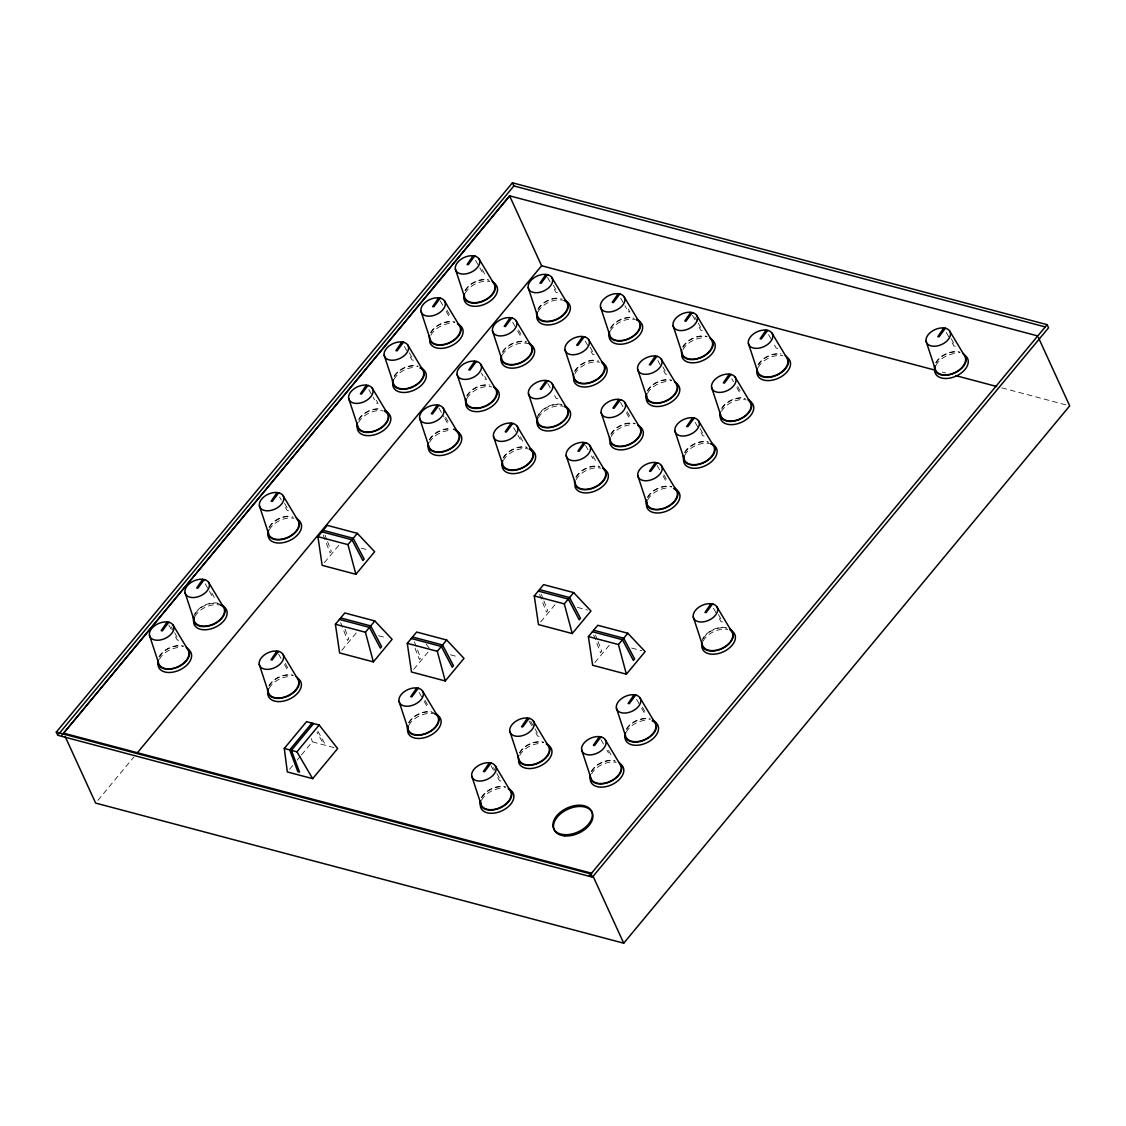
<?xml version="1.0" encoding="UTF-8"?>
<svg xmlns="http://www.w3.org/2000/svg" width="1126" height="1126" viewBox="0 0 1126 1126"><rect width="100%" height="100%" fill="white"/><g stroke="black" fill="none" stroke-linecap="round" stroke-linejoin="round"><path stroke-width="0.75" stroke-dasharray="5 3.75" d="M97.878 800.375L133.825 757.066M324.358 562.676L339.799 544.083M341.84 650.279L357.266 631.686M289.523 769.325L292.774 765.398M297.123 760.163L300.389 756.25M301.472 754.941L312.338 741.851L311.367 738.487M413.706 669.351L428.049 652.095M540.691 621.932L556.131 603.339M594.838 662.595L610.278 644.002M777.77 348.342L776.18 348.089L772.802 342.107M557.849 398.731L556.258 398.477L552.88 392.495M942.349 372.073L945.741 372.973M1001.774 387.851L1066.308 404.966M361.15 548.123L369.581 550.361M577.469 607.393L587.603 610.081M631.63 648.041L641.75 650.729M378.618 635.74L387.062 637.978M450.499 654.811L458.929 657.049M312.338 741.851L337.645 748.565M426.064 644.086L429.203 648.097M951.259 338.757L955.481 346.231L953.891 345.978L950.513 339.996M946.29 332.508L949.668 338.504M768.579 334.633L771.957 340.615M737.614 386.415L740.992 392.397L739.402 392.144L736.868 387.654M731.801 378.688L733.49 381.672M694.855 317.11L697.388 321.6M698.233 323.092L702.455 330.565L700.865 330.312L698.331 325.836M692.42 315.35L694.953 319.84M700.105 428.556L704.327 436.029L702.737 435.776L699.359 429.794M695.136 422.32L698.514 428.302M662.806 366.809L667.028 374.282L665.438 374.029L662.06 368.047M657.837 360.559L661.215 366.555M628.195 308.988L629.884 311.986L628.294 311.733L624.916 305.737M620.693 298.263L624.071 304.245M663.833 474.764L667.211 480.746L665.621 480.492L663.087 476.002M627.196 411.637L630.574 417.619L628.984 417.366L625.606 411.384M657.176 465.531L659.709 470.021M590.151 347.272L594.373 354.76L592.769 354.507L589.391 348.511M620.539 402.404L624.761 409.892M585.168 341.037L588.546 347.019M553.387 285.202L557.609 292.69L556.019 292.436L553.485 287.946M547.574 277.475L550.107 281.964M718.416 614.5L722.639 621.974L721.048 621.721L717.67 615.739M713.448 608.265L716.826 614.247M593.05 456.185L595.584 460.675L593.993 460.421L591.46 455.931M585.548 445.46L588.082 449.95M518.495 329.932L521.873 335.914L520.282 335.661L516.904 329.679M547.813 383.516L552.036 391.004M512.682 322.191L516.06 328.187M482.238 269.578L484.771 274.068L483.181 273.801L479.803 267.819M475.58 260.345L478.958 266.327M520.339 436.902L522.872 441.392L521.282 441.139L517.904 435.143M484.799 376.422L486.488 379.42L484.898 379.166L481.52 373.17M513.681 427.669L517.059 433.651M446.966 310.157L450.344 316.153L448.753 315.899L445.375 309.903M440.308 300.938L444.531 308.411M642.411 707.058L645.789 713.039L644.199 712.786L640.821 706.804M636.598 699.33L639.976 705.312M409.343 352.748L413.566 360.221L411.975 359.968L408.597 353.986M445.629 417.31L449.007 423.306L447.416 423.052L444.883 418.562M404.375 346.512L407.753 352.494M438.971 408.091L444.038 417.056M608.504 750.395L611.038 754.884L609.447 754.631L606.914 750.141M601.002 739.669L603.536 744.159M376.38 400.42L378.069 403.418L376.464 403.164L373.086 397.168M368.864 389.695L372.242 395.676M530.754 721.358L534.132 727.34M534.977 728.832L539.199 736.32L537.609 736.066L535.075 731.576M529.164 721.104L531.697 725.594M493.512 767.594L496.045 772.084M496.89 773.576L501.112 781.05L499.522 780.797L496.988 776.321M491.077 765.835L493.61 770.325M424.995 700.245L428.373 706.227L426.782 705.974L423.404 699.992M419.182 692.504L422.56 698.5M284.582 503.308L288.805 510.782L287.214 510.528L284.681 506.038M279.614 497.073L281.303 500.057M285.244 663.369L288.622 669.365L287.031 669.111L284.498 664.621M278.586 654.136L281.12 658.626M211.857 593.05L214.39 597.54L212.8 597.287L209.422 591.305M205.199 583.817L208.577 589.813M171.236 626.774L173.77 631.25M174.614 632.756L178.837 640.23L177.246 639.976L174.713 635.486M168.801 625.014L171.335 629.504M317.87 731.21L324.682 743.456L322.993 743.019L317.039 732.294M595.527 635.078L597.413 639.92M598.033 641.538L601.777 651.222L600.524 652.728L596.161 641.426M593.669 634.965L595.541 639.807M541.381 594.429L543.267 599.271M543.886 600.89L547.63 610.573L546.377 612.08L539.523 594.317M414.41 641.848L420.645 657.978L419.407 659.484L415.03 648.182M325.048 535.174L326.934 540.016M327.553 541.62L331.297 551.304L330.045 552.81L325.681 541.507M323.19 535.061L325.062 539.903M345.035 629.237L348.779 638.921L347.526 640.427L343.163 629.124M340.671 622.664L342.543 627.506M701.765 641.623A16.777 10.556 -24.6 0 1 726.143 627.604M703.173 641.004A17.749 11.176 -24.6 0 1 727.79 629.434M703.37 638.555A16.214 10.204 -24.6 0 1 726.932 628.266M626.619 728.564A16.777 10.556 -24.6 0 1 650.42 718.937M626.323 732.069A17.749 11.176 -24.6 0 1 648.351 720.19M626.52 729.62A16.214 10.204 -24.6 0 1 650.082 719.331M591.277 771.437A16.777 10.556 -24.6 0 1 614.543 760.514M591.572 773.914A17.749 11.176 -24.6 0 1 616.189 762.344M591.769 771.465A16.214 10.204 -24.6 0 1 615.331 761.176M481.351 797.602A16.777 10.556 -24.6 0 1 505.743 786.947M481.647 800.079A17.749 11.176 -24.6 0 1 503.674 788.214M481.844 797.63A16.214 10.204 -24.6 0 1 505.405 787.341M519.438 752.858A16.777 10.556 -24.6 0 1 543.83 742.217M519.733 755.335A17.749 11.176 -24.6 0 1 541.775 743.47M519.93 752.886A16.214 10.204 -24.6 0 1 543.492 742.597M408.597 722.779A16.777 10.556 -24.6 0 1 431.877 711.843M408.907 725.243A17.749 11.176 -24.6 0 1 433.524 713.687M409.104 722.793A16.214 10.204 -24.6 0 1 435.466 713.8M268.847 685.903A16.777 10.556 -24.6 0 1 293.253 675.248M269.156 688.38A17.749 11.176 -24.6 0 1 291.184 676.515M269.353 685.931A16.214 10.204 -24.6 0 1 292.915 675.642M159.076 656.782A16.777 10.556 -24.6 0 1 183.468 646.127M159.371 659.259A17.749 11.176 -24.6 0 1 181.413 647.38M159.568 656.81A16.214 10.204 -24.6 0 1 183.13 646.521M193.503 617.175A16.777 10.556 -24.6 0 1 217.881 603.156M194.911 616.555A17.749 11.176 -24.6 0 1 219.542 605M195.108 614.106A16.214 10.204 -24.6 0 1 221.484 605.112M269.03 527.334A16.777 10.556 -24.6 0 1 289.861 516.116M269.339 529.811A17.749 11.176 -24.6 0 1 293.956 518.241M269.536 527.362A16.214 10.204 -24.6 0 1 293.098 517.073M358.884 418.928A16.777 10.556 -24.6 0 1 381.559 409.034M358.589 422.433A17.749 11.176 -24.6 0 1 383.206 410.877M358.786 419.984A16.214 10.204 -24.6 0 1 378.899 409.146M394.396 375.746A16.777 10.556 -24.6 0 1 418.196 366.119M394.1 379.251A17.749 11.176 -24.6 0 1 416.127 367.372M394.297 376.802A16.214 10.204 -24.6 0 1 417.859 366.513M430.568 332.691A16.777 10.556 -24.6 0 1 454.96 322.05M430.878 335.168A17.749 11.176 -24.6 0 1 452.905 323.303M431.061 332.719A16.214 10.204 -24.6 0 1 454.637 322.43M464.996 290.607A16.777 10.556 -24.6 0 1 488.262 279.684M465.305 293.084A17.749 11.176 -24.6 0 1 489.923 281.514M465.488 290.635A16.214 10.204 -24.6 0 1 489.064 280.346M935.706 362.783A16.777 10.556 -24.6 0 1 960.112 352.128M936.016 365.26A17.749 11.176 -24.6 0 1 958.043 353.381M936.213 362.797A16.214 10.204 -24.6 0 1 959.774 352.508M647.436 497.298A16.777 10.556 -24.6 0 1 671.828 486.643M647.731 499.761A17.749 11.176 -24.6 0 1 669.773 487.896M647.929 497.312A16.214 10.204 -24.6 0 1 671.504 487.023M684.566 452.582A16.777 10.556 -24.6 0 1 707.832 441.659M684.861 455.059A17.749 11.176 -24.6 0 1 709.479 443.489M685.058 452.61A16.214 10.204 -24.6 0 1 708.62 442.321M721.822 407.922A16.777 10.556 -24.6 0 1 744.497 398.027M721.527 411.426A17.749 11.176 -24.6 0 1 746.144 399.857M721.724 408.977A16.214 10.204 -24.6 0 1 745.285 398.688M757.995 364.894A16.777 10.556 -24.6 0 1 781.261 353.972M758.291 367.372A17.749 11.176 -24.6 0 1 782.922 355.802M758.488 364.923A16.214 10.204 -24.6 0 1 778.615 354.085M682.68 347.118A16.777 10.556 -24.6 0 1 707.072 336.463M682.989 349.595A17.749 11.176 -24.6 0 1 705.017 337.73M683.172 347.146A16.214 10.204 -24.6 0 1 706.748 336.857M647.253 390.835A16.777 10.556 -24.6 0 1 671.659 380.18M647.563 393.298A17.749 11.176 -24.6 0 1 669.59 381.433M647.76 390.849A16.214 10.204 -24.6 0 1 671.321 380.56M610.799 434.172A16.777 10.556 -24.6 0 1 635.205 423.517M611.108 436.649A17.749 11.176 -24.6 0 1 633.136 424.769M611.305 434.186A16.214 10.204 -24.6 0 1 634.867 423.897M575.808 477.227A16.777 10.556 -24.6 0 1 599.088 466.291M576.118 479.69A17.749 11.176 -24.6 0 1 600.735 468.135M576.315 477.241A16.214 10.204 -24.6 0 1 599.876 466.952M610.714 327.497A16.777 10.556 -24.6 0 1 633.389 317.602M610.419 331.002A17.749 11.176 -24.6 0 1 635.036 319.432M610.616 328.553A16.214 10.204 -24.6 0 1 634.177 318.264M574.598 371.298A16.777 10.556 -24.6 0 1 595.415 360.081M574.893 373.776A17.749 11.176 -24.6 0 1 599.511 362.22M575.09 371.327A16.214 10.204 -24.6 0 1 598.652 361.038M536.961 418.365A16.777 10.556 -24.6 0 1 561.353 404.347M538.383 417.746A17.749 11.176 -24.6 0 1 563 406.19M538.58 415.297A16.214 10.204 -24.6 0 1 562.141 405.008M503.097 457.93A16.777 10.556 -24.6 0 1 526.377 447.008M503.406 460.407A17.749 11.176 -24.6 0 1 528.024 448.852M503.603 457.958A16.214 10.204 -24.6 0 1 527.165 447.669M537.834 309.242A16.777 10.556 -24.6 0 1 558.665 298.01M538.129 311.705A17.749 11.176 -24.6 0 1 562.761 300.149M538.327 309.256A16.214 10.204 -24.6 0 1 561.902 298.967M502.703 351.439A16.777 10.556 -24.6 0 1 526.504 341.811M502.407 354.943A17.749 11.176 -24.6 0 1 528.221 343.669M502.604 352.48A16.214 10.204 -24.6 0 1 526.166 342.191M466.713 395.958A16.777 10.556 -24.6 0 1 489.979 385.036M467.009 398.435A17.749 11.176 -24.6 0 1 491.64 386.88M467.206 395.986A16.214 10.204 -24.6 0 1 487.333 385.148M429.245 439.844A16.777 10.556 -24.6 0 1 450.062 428.626M429.541 442.321A17.749 11.176 -24.6 0 1 451.568 430.456M429.738 439.872A16.214 10.204 -24.6 0 1 449.851 429.034"/><path stroke-width="1.5" d="M167.112 622.031L161.173 630.673L162.341 630.856L168.703 622.284M202.666 579.327L196.712 587.983L197.88 588.166L204.256 579.58M277.08 492.583L271.141 501.225L272.295 501.408L278.671 492.836M366.33 385.205L360.39 393.847L361.559 394.03L367.935 385.458M401.841 342.022L395.902 350.665L397.056 350.848L403.432 342.276M438.619 297.94L432.665 306.582L433.834 306.765L440.21 298.193M473.047 255.855L467.093 264.497L468.261 264.68L474.637 256.109M437.282 405.093L431.342 413.735L432.511 413.918L438.873 405.346M474.764 361.207L468.81 369.849L469.978 370.032L476.354 361.46M276.897 651.152L270.958 659.794L272.112 659.977L278.488 651.405M510.148 317.701L504.209 326.357L505.363 326.54L511.739 317.968M545.885 274.477L539.931 283.133L541.099 283.302L547.475 274.73M511.148 423.179L505.208 431.821L506.362 432.004L512.738 423.432M546.124 380.518L540.184 389.174L541.339 389.357L547.715 380.771M582.635 336.547L576.695 345.189L577.863 345.372L584.239 336.801M618.16 293.773L612.22 302.415L613.374 302.598L619.75 294.027M583.859 442.462L577.919 451.118L579.074 451.301L585.45 442.715M416.648 688.014L410.709 696.67L411.863 696.853L418.239 688.268M618.85 399.42L612.91 408.062L614.064 408.245L620.44 399.674M655.304 356.069L649.364 364.725L650.518 364.908L656.894 356.323M690.731 312.366L684.791 321.009L685.945 321.191L692.321 312.62M655.487 462.533L649.533 471.189L650.701 471.372L657.077 462.786M692.603 417.83L686.663 426.472L687.831 426.655L694.193 418.084M729.268 374.198L723.328 382.84L724.482 383.023L730.858 374.451M766.046 330.143L760.092 338.785L761.26 338.968L767.636 330.397M489.388 762.851L483.448 771.493L484.602 771.676L490.978 763.104M527.475 718.106L521.535 726.763L522.703 726.932L529.065 718.36M599.313 736.685L593.374 745.328L594.528 745.511L600.904 736.939M634.065 694.841L628.125 703.483L629.279 703.666L635.655 695.094M710.914 603.775L704.975 612.417L706.129 612.6L712.505 604.029M943.757 328.032L937.817 336.674L938.971 336.857L945.347 328.285M56.3 732.125L512.443 182.806L1047.124 324.668L1048.559 327.807L592.417 877.126L57.736 735.264L56.3 732.125L590.981 873.987L592.417 877.126M58.862 733.913L513.878 185.945L512.443 182.806M1037.693 335.928L509.585 195.825L63.605 733.153L591.713 873.255M61.944 735.165L509.754 195.868M137.189 752.998L541.606 265.764L509.585 195.825M317.926 536.666L327.3 525.378L357.336 533.344L374.648 551.712L355.9 574.288L322.149 565.336L317.926 536.666L347.962 544.632L355.9 574.288M347.962 544.632L357.336 533.344M335.407 624.268L344.781 612.98L374.803 620.947L392.115 639.315L373.368 661.891L339.63 652.939L335.407 624.268L365.429 632.235L373.368 661.891M365.429 632.235L374.803 620.947M284.287 748.452L306.525 721.667L319.179 725.017L337.645 748.565L312.662 778.657L287.341 771.943L284.287 748.452L296.94 751.802L312.662 778.657M311.944 723.103L289.706 749.888L297.827 771.648L299.516 772.098L291.381 750.338L313.619 723.539M296.94 751.802L319.179 725.017M407.274 643.34L416.648 632.052L446.684 640.018L463.996 658.386L445.249 680.963L411.497 672.011L407.274 643.34L437.31 651.307L445.249 680.963M437.31 651.307L446.684 640.018M534.259 595.921L543.633 584.633L573.669 592.6L590.967 610.968L572.233 633.544L538.481 624.592L534.259 595.921L564.295 603.888L572.233 633.544M564.295 603.888L573.669 592.6M588.405 636.57L597.779 625.282L627.815 633.248L645.128 651.616L626.38 674.192L592.628 665.241L588.405 636.57L618.441 644.536L626.38 674.192M618.441 644.536L627.815 633.248M589.039 876.225L1047.124 324.668M65.069 736.334L95.626 803.077L623.72 943.194L1069.7 405.867L1038.411 337.519M513.878 185.945L1045.167 326.906M541.606 265.764L935.551 370.271M955.932 375.676L996.679 386.485M323.176 530.332L353.212 538.298L364.134 559.045L362.882 560.551L351.974 539.79L321.937 531.824M539.509 589.588L569.545 597.554L580.467 618.301L579.214 619.807L568.306 599.06L538.27 591.08M593.655 630.25L623.691 638.217L634.614 658.949L633.361 660.455L622.453 639.709L592.417 631.742M340.657 617.935L370.693 625.901L381.615 646.648L380.363 648.154L369.455 627.407L339.419 619.427M412.538 637.006L442.56 644.973L453.482 665.719L452.244 667.225L441.322 646.465L411.3 638.498M949.64 330.945L964.546 355.76A16.214 10.204 -24.6 0 1 952.174 373.649A16.214 10.204 -24.6 0 1 935.129 365.795M771.929 333.057L786.835 357.871A16.214 10.204 -24.6 0 1 776.433 374.986A16.214 10.204 -24.6 0 1 757.376 370.721L748.368 343.346M735.151 377.111L750.057 401.926M696.614 315.28L711.519 340.094A16.214 10.204 -24.6 0 1 701.118 357.224A16.214 10.204 -24.6 0 1 682.06 352.945L673.052 325.569M624.043 296.687L638.949 321.501M661.187 358.997L676.093 383.811A16.214 10.204 -24.6 0 1 663.721 401.7A16.214 10.204 -24.6 0 1 646.676 393.833M698.5 420.744L713.405 445.558M551.768 277.404L566.674 302.204M588.532 339.475L603.437 364.275M624.733 402.334L639.638 427.148M661.37 465.46L676.276 490.26M716.798 606.689L731.703 631.503M478.93 258.769L493.835 283.583A16.214 10.204 -24.6 0 1 481.464 301.472A16.214 10.204 -24.6 0 1 464.419 293.619M516.032 320.629L530.937 345.443M589.742 445.389L604.648 470.204M552.007 383.445L566.913 408.259M444.503 300.867L459.408 325.667M480.647 364.134L495.553 388.934M517.031 426.092L531.936 450.907M639.948 697.754L654.853 722.568M407.725 344.936L422.63 369.75M443.165 408.02L458.071 432.82M605.197 739.599L620.102 764.413A16.214 10.204 -24.6 0 1 609.715 781.543A16.214 10.204 -24.6 0 1 590.657 777.264L581.649 749.888M372.227 388.132L387.133 412.932M533.372 721.034L548.278 745.834M495.271 765.764L510.177 790.579M422.531 690.942L437.437 715.756M282.964 495.496L297.869 520.311A16.214 10.204 -24.6 0 1 285.511 538.2A16.214 10.204 -24.6 0 1 268.467 530.346M282.781 654.065L297.686 678.879A16.214 10.204 -24.6 0 1 285.328 696.769A16.214 10.204 -24.6 0 1 268.269 688.915M208.549 582.255L223.455 607.069M173.01 624.944L187.915 649.758A16.214 10.204 -24.6 0 1 177.514 666.888A16.214 10.204 -24.6 0 1 158.456 662.609L149.448 635.233M593.163 876.436L623.72 943.194M926.079 341.234L935.101 368.61M711.59 387.4L720.612 414.776A16.214 10.204 -24.6 0 0 741.57 418.126A16.214 10.204 -24.6 0 0 748.086 399.969M674.938 431.033L683.946 458.409M637.626 369.286L646.648 396.662M600.482 306.976L609.504 334.366M693.25 616.978L702.258 644.354A16.214 10.204 -24.6 0 0 723.216 647.703A16.214 10.204 -24.6 0 0 729.732 629.547M637.809 475.749L646.817 503.125M601.171 412.623L610.193 439.999A16.214 10.204 -24.6 0 0 631.151 443.348A16.214 10.204 -24.6 0 0 637.668 425.192M564.97 349.75L573.979 377.14A16.214 10.204 -24.6 0 0 594.936 380.475A16.214 10.204 -24.6 0 0 601.467 362.333M528.207 287.693L537.215 315.069M566.181 455.678L575.203 483.054A16.214 10.204 -24.6 0 0 596.161 486.39A16.214 10.204 -24.6 0 0 602.677 468.247M528.446 393.734L537.468 421.11M492.47 330.917L501.492 358.293M616.386 708.043L625.409 735.419M455.368 269.058L464.376 296.434M493.47 436.381L502.492 463.771M457.086 374.409L466.094 401.799M420.941 311.142L429.949 338.532A16.214 10.204 -24.6 0 0 450.921 341.868A16.214 10.204 -24.6 0 0 457.438 323.725M419.618 418.295L428.626 445.685A16.214 10.204 -24.6 0 0 449.584 449.021A16.214 10.204 -24.6 0 0 456.114 430.878M509.811 731.309L518.819 758.699A16.214 10.204 -24.6 0 0 539.776 762.035A16.214 10.204 -24.6 0 0 546.307 743.892M384.163 355.225L393.185 382.601M348.666 398.407L357.674 425.797A16.214 10.204 -24.6 0 0 378.632 429.133A16.214 10.204 -24.6 0 0 385.162 410.99M471.724 776.053L480.732 803.429M398.97 701.231L407.992 728.606M259.402 505.785L268.424 533.161M259.219 664.354L268.241 691.744M184.988 592.543L193.996 619.919M732.055 631.151A17.749 11.176 -24.6 0 1 722.822 652.038A17.749 11.176 -24.6 0 1 702.005 644.269M730.169 629.209A16.777 10.556 -24.6 0 1 721.442 648.956A16.777 10.556 -24.6 0 1 701.765 641.623M652.123 720.795A17.749 11.176 -24.6 0 1 648.055 742.09A17.749 11.176 -24.6 0 1 625.141 735.334M653.319 720.274A16.777 10.556 -24.6 0 1 644.593 740.021A16.777 10.556 -24.6 0 1 624.902 732.688M652.883 720.612A16.214 10.204 -24.6 0 1 644.466 739.698A16.214 10.204 -24.6 0 1 625.437 732.604M620.454 764.061A17.749 11.176 -24.6 0 1 611.221 784.949A17.749 11.176 -24.6 0 1 590.404 777.179M618.568 762.119A16.777 10.556 -24.6 0 1 609.842 781.866A16.777 10.556 -24.6 0 1 590.165 774.533M510.528 790.227A17.749 11.176 -24.6 0 1 501.295 811.114A17.749 11.176 -24.6 0 1 480.478 803.345M508.642 788.284A16.777 10.556 -24.6 0 1 499.916 808.032A16.777 10.556 -24.6 0 1 480.239 800.699M508.206 788.636A16.214 10.204 -24.6 0 1 499.789 807.708A16.214 10.204 -24.6 0 1 480.774 800.614M548.615 745.482A17.749 11.176 -24.6 0 1 541.479 765.356A17.749 11.176 -24.6 0 1 518.523 761.697M546.729 743.554A16.777 10.556 -24.6 0 1 538.017 763.301A16.777 10.556 -24.6 0 1 518.326 755.954M434.706 713.983A17.749 11.176 -24.6 0 1 430.639 735.264A17.749 11.176 -24.6 0 1 407.725 728.522M435.903 713.462A16.777 10.556 -24.6 0 1 427.176 733.209A16.777 10.556 -24.6 0 1 407.485 725.862M435.466 713.8A16.214 10.204 -24.6 0 1 427.05 732.871A16.214 10.204 -24.6 0 1 408.02 725.777M298.038 678.528A17.749 11.176 -24.6 0 1 288.805 699.415A17.749 11.176 -24.6 0 1 267.974 691.645M296.152 676.599A16.777 10.556 -24.6 0 1 287.426 696.332A16.777 10.556 -24.6 0 1 267.735 688.999M188.253 649.406A17.749 11.176 -24.6 0 1 179.034 670.294A17.749 11.176 -24.6 0 1 158.203 662.524M186.367 647.464A16.777 10.556 -24.6 0 1 177.655 667.211A16.777 10.556 -24.6 0 1 157.964 659.878M220.724 605.295A17.749 11.176 -24.6 0 1 216.656 626.577A17.749 11.176 -24.6 0 1 193.742 619.835M221.921 604.775A16.777 10.556 -24.6 0 1 213.194 624.522A16.777 10.556 -24.6 0 1 193.503 617.175M221.484 605.112A16.214 10.204 -24.6 0 1 213.053 624.184A16.214 10.204 -24.6 0 1 194.038 617.09M298.221 519.959A17.749 11.176 -24.6 0 1 288.988 540.846A17.749 11.176 -24.6 0 1 268.157 533.077M296.335 518.016A16.777 10.556 -24.6 0 1 287.609 537.764A16.777 10.556 -24.6 0 1 267.918 530.43M384.402 411.159A17.749 11.176 -24.6 0 1 380.335 432.454A17.749 11.176 -24.6 0 1 357.421 425.698M385.585 410.652A16.777 10.556 -24.6 0 1 376.872 430.399A16.777 10.556 -24.6 0 1 357.181 423.052M419.899 367.977A17.749 11.176 -24.6 0 1 415.832 389.272A17.749 11.176 -24.6 0 1 392.918 382.516M421.096 367.456A16.777 10.556 -24.6 0 1 412.369 387.203A16.777 10.556 -24.6 0 1 392.678 379.87M420.66 367.794A16.214 10.204 -24.6 0 1 412.243 386.865A16.214 10.204 -24.6 0 1 393.213 379.786M459.746 325.315A17.749 11.176 -24.6 0 1 452.61 345.189A17.749 11.176 -24.6 0 1 429.653 341.53M457.874 323.387A16.777 10.556 -24.6 0 1 449.147 343.134A16.777 10.556 -24.6 0 1 429.456 335.787M494.173 283.231A17.749 11.176 -24.6 0 1 484.954 304.119A17.749 11.176 -24.6 0 1 464.123 296.349M492.301 281.303A16.777 10.556 -24.6 0 1 483.575 301.036A16.777 10.556 -24.6 0 1 463.884 293.703M964.898 355.408A17.749 11.176 -24.6 0 1 955.664 376.295A17.749 11.176 -24.6 0 1 934.833 368.526M963.012 353.465A16.777 10.556 -24.6 0 1 954.285 373.213A16.777 10.556 -24.6 0 1 934.594 365.88M673.545 488.501A17.749 11.176 -24.6 0 1 669.477 509.782A17.749 11.176 -24.6 0 1 646.563 503.04M674.741 487.98A16.777 10.556 -24.6 0 1 666.015 507.727A16.777 10.556 -24.6 0 1 646.324 500.38M674.305 488.318A16.214 10.204 -24.6 0 1 665.874 507.39A16.214 10.204 -24.6 0 1 646.859 500.296M710.675 443.785A17.749 11.176 -24.6 0 1 706.607 465.08A17.749 11.176 -24.6 0 1 683.693 458.324M711.857 443.264A16.777 10.556 -24.6 0 1 703.145 463.011A16.777 10.556 -24.6 0 1 683.454 455.678M711.435 443.602A16.214 10.204 -24.6 0 1 703.004 462.673A16.214 10.204 -24.6 0 1 683.989 455.594M750.409 401.574A17.749 11.176 -24.6 0 1 741.175 422.461A17.749 11.176 -24.6 0 1 720.359 414.692M748.523 399.631A16.777 10.556 -24.6 0 1 739.796 419.379A16.777 10.556 -24.6 0 1 720.119 412.046M787.173 357.519A17.749 11.176 -24.6 0 1 777.953 378.406A17.749 11.176 -24.6 0 1 757.122 370.637M785.301 355.577A16.777 10.556 -24.6 0 1 776.574 375.324A16.777 10.556 -24.6 0 1 756.883 367.991M711.857 339.742A17.749 11.176 -24.6 0 1 704.721 359.616A17.749 11.176 -24.6 0 1 681.765 355.957M709.985 337.8A16.777 10.556 -24.6 0 1 701.259 357.547A16.777 10.556 -24.6 0 1 681.568 350.214M676.445 383.445A17.749 11.176 -24.6 0 1 667.211 404.333A17.749 11.176 -24.6 0 1 646.38 396.577M674.558 381.517A16.777 10.556 -24.6 0 1 665.832 401.264A16.777 10.556 -24.6 0 1 646.141 393.917M639.99 426.796A17.749 11.176 -24.6 0 1 632.84 446.656A17.749 11.176 -24.6 0 1 609.884 443.011M638.104 424.854A16.777 10.556 -24.6 0 1 629.378 444.601A16.777 10.556 -24.6 0 1 609.687 437.268M605 469.838A17.749 11.176 -24.6 0 1 597.85 489.711A17.749 11.176 -24.6 0 1 574.893 486.052M603.114 467.909A16.777 10.556 -24.6 0 1 594.387 487.657A16.777 10.556 -24.6 0 1 574.696 480.309M636.232 319.728A17.749 11.176 -24.6 0 1 632.165 341.023A17.749 11.176 -24.6 0 1 609.25 334.267M637.415 319.221A16.777 10.556 -24.6 0 1 628.688 338.954A16.777 10.556 -24.6 0 1 608.997 331.621M636.978 319.559A16.214 10.204 -24.6 0 1 628.561 338.63A16.214 10.204 -24.6 0 1 609.546 331.537M603.775 363.923A17.749 11.176 -24.6 0 1 596.639 383.797A17.749 11.176 -24.6 0 1 573.683 380.138M601.889 361.995A16.777 10.556 -24.6 0 1 593.177 381.742A16.777 10.556 -24.6 0 1 573.486 374.395M564.182 406.486A17.749 11.176 -24.6 0 1 560.115 427.767A17.749 11.176 -24.6 0 1 537.201 421.025M565.379 405.965A16.777 10.556 -24.6 0 1 556.652 425.712A16.777 10.556 -24.6 0 1 536.961 418.365M564.942 406.303A16.214 10.204 -24.6 0 1 556.525 425.375A16.214 10.204 -24.6 0 1 537.496 418.281M529.22 449.133A17.749 11.176 -24.6 0 1 525.138 470.429A17.749 11.176 -24.6 0 1 502.224 463.673M530.402 448.627A16.777 10.556 -24.6 0 1 521.676 468.36A16.777 10.556 -24.6 0 1 501.985 461.027M529.966 448.964A16.214 10.204 -24.6 0 1 521.549 468.036A16.214 10.204 -24.6 0 1 502.534 460.942M563.943 300.445A17.749 11.176 -24.6 0 1 559.875 321.726A17.749 11.176 -24.6 0 1 536.961 314.97M565.139 299.924A16.777 10.556 -24.6 0 1 556.413 319.671A16.777 10.556 -24.6 0 1 536.722 312.324M564.703 300.262A16.214 10.204 -24.6 0 1 556.272 319.334A16.214 10.204 -24.6 0 1 537.257 312.24M531.289 345.091A17.749 11.176 -24.6 0 1 522.056 365.978A17.749 11.176 -24.6 0 1 501.239 358.209M529.403 343.149A16.777 10.556 -24.6 0 1 520.676 362.896A16.777 10.556 -24.6 0 1 501 355.549M528.967 343.486A16.214 10.204 -24.6 0 1 520.55 362.558A16.214 10.204 -24.6 0 1 501.534 355.478M495.89 388.583A17.749 11.176 -24.6 0 1 486.671 409.47A17.749 11.176 -24.6 0 1 465.84 401.7M494.018 386.654A16.777 10.556 -24.6 0 1 485.292 406.402A16.777 10.556 -24.6 0 1 465.601 399.054M493.582 386.992A16.214 10.204 -24.6 0 1 485.151 406.064A16.214 10.204 -24.6 0 1 466.136 398.97M458.423 432.468A17.749 11.176 -24.6 0 1 449.19 453.356A17.749 11.176 -24.6 0 1 428.373 445.586M453.637 429.203A16.777 10.556 -24.6 0 1 449.795 449.316A16.777 10.556 -24.6 0 1 428.133 442.94M945.826 328.356L943.067 327.919A12.963 8.163 -24.6 0 0 925.994 340.502A12.963 8.163 -24.6 0 0 943.827 343.346A12.963 8.163 -24.6 0 0 945.826 328.356M475.102 256.179L472.343 255.743A12.963 8.163 -24.6 0 0 455.284 268.326A12.963 8.163 -24.6 0 0 473.117 271.169A12.963 8.163 -24.6 0 0 475.102 256.179M547.94 274.814L545.181 274.364A12.963 8.163 -24.6 0 0 528.122 286.961A12.963 8.163 -24.6 0 0 545.955 289.804A12.963 8.163 -24.6 0 0 547.94 274.814M620.229 294.097L617.47 293.661A12.963 8.163 -24.6 0 0 600.397 306.244A12.963 8.163 -24.6 0 0 618.23 309.087A12.963 8.163 -24.6 0 0 620.229 294.097M692.8 312.69L690.041 312.254A12.963 8.163 -24.6 0 0 672.968 324.837A12.963 8.163 -24.6 0 0 690.801 327.68A12.963 8.163 -24.6 0 0 692.8 312.69M768.101 330.467L765.342 330.031A12.963 8.163 -24.6 0 0 748.283 342.614A12.963 8.163 -24.6 0 0 766.116 345.457A12.963 8.163 -24.6 0 0 768.101 330.467M440.674 298.263L437.915 297.827A12.963 8.163 -24.6 0 0 420.857 310.424A12.963 8.163 -24.6 0 0 438.69 313.253A12.963 8.163 -24.6 0 0 440.674 298.263M512.217 318.039L509.459 317.602A12.963 8.163 -24.6 0 0 492.4 330.185A12.963 8.163 -24.6 0 0 510.219 333.029A12.963 8.163 -24.6 0 0 512.217 318.039M584.704 336.871L581.945 336.435A12.963 8.163 -24.6 0 0 564.886 349.032A12.963 8.163 -24.6 0 0 582.705 351.861A12.963 8.163 -24.6 0 0 584.704 336.871M657.373 356.407L654.614 355.971A12.963 8.163 -24.6 0 0 637.541 368.554A12.963 8.163 -24.6 0 0 655.374 371.397A12.963 8.163 -24.6 0 0 657.373 356.407M731.337 374.522L728.578 374.085A12.963 8.163 -24.6 0 0 711.519 386.668A12.963 8.163 -24.6 0 0 729.338 389.512A12.963 8.163 -24.6 0 0 731.337 374.522M403.91 342.346L401.152 341.91A12.963 8.163 -24.6 0 0 384.079 354.493A12.963 8.163 -24.6 0 0 401.912 357.336A12.963 8.163 -24.6 0 0 403.91 342.346M476.819 361.53L474.06 361.094A12.963 8.163 -24.6 0 0 457.001 373.691A12.963 8.163 -24.6 0 0 474.82 376.52A12.963 8.163 -24.6 0 0 476.819 361.53M548.193 380.855L545.434 380.419A12.963 8.163 -24.6 0 0 528.361 393.002A12.963 8.163 -24.6 0 0 546.194 395.845A12.963 8.163 -24.6 0 0 548.193 380.855M620.919 399.744L618.16 399.308A12.963 8.163 -24.6 0 0 601.087 411.891A12.963 8.163 -24.6 0 0 618.92 414.734A12.963 8.163 -24.6 0 0 620.919 399.744M694.672 418.154L691.913 417.718A12.963 8.163 -24.6 0 0 674.854 430.301A12.963 8.163 -24.6 0 0 692.673 433.144A12.963 8.163 -24.6 0 0 694.672 418.154M368.399 385.528L365.64 385.092A12.963 8.163 -24.6 0 0 348.581 397.689A12.963 8.163 -24.6 0 0 366.4 400.518A12.963 8.163 -24.6 0 0 368.399 385.528M439.351 405.416L436.592 404.98A12.963 8.163 -24.6 0 0 419.534 417.577A12.963 8.163 -24.6 0 0 437.352 420.406A12.963 8.163 -24.6 0 0 439.351 405.416M513.217 423.503L510.458 423.066A12.963 8.163 -24.6 0 0 493.385 435.649A12.963 8.163 -24.6 0 0 511.218 438.493A12.963 8.163 -24.6 0 0 513.217 423.503M585.928 442.8L583.169 442.363A12.963 8.163 -24.6 0 0 566.096 454.946A12.963 8.163 -24.6 0 0 583.93 457.789A12.963 8.163 -24.6 0 0 585.928 442.8M657.542 462.87L654.783 462.42A12.963 8.163 -24.6 0 0 637.724 475.017A12.963 8.163 -24.6 0 0 655.543 477.86A12.963 8.163 -24.6 0 0 657.542 462.87M279.149 492.906L276.391 492.47A12.963 8.163 -24.6 0 0 259.318 505.053A12.963 8.163 -24.6 0 0 277.151 507.896A12.963 8.163 -24.6 0 0 279.149 492.906M712.983 604.099L710.225 603.663A12.963 8.163 -24.6 0 0 693.166 616.246A12.963 8.163 -24.6 0 0 710.985 619.089A12.963 8.163 -24.6 0 0 712.983 604.099M204.721 579.665L201.962 579.228A12.963 8.163 -24.6 0 0 184.903 591.812A12.963 8.163 -24.6 0 0 202.736 594.655A12.963 8.163 -24.6 0 0 204.721 579.665M636.134 695.164L633.375 694.728A12.963 8.163 -24.6 0 0 616.302 707.311A12.963 8.163 -24.6 0 0 634.135 710.154A12.963 8.163 -24.6 0 0 636.134 695.164M169.181 622.354L166.423 621.918A12.963 8.163 -24.6 0 0 149.364 634.501A12.963 8.163 -24.6 0 0 167.183 637.344A12.963 8.163 -24.6 0 0 169.181 622.354M278.966 651.475L276.208 651.039A12.963 8.163 -24.6 0 0 259.135 663.622A12.963 8.163 -24.6 0 0 276.968 666.465A12.963 8.163 -24.6 0 0 278.966 651.475M418.717 688.352L415.958 687.916A12.963 8.163 -24.6 0 0 398.885 700.499A12.963 8.163 -24.6 0 0 416.719 703.342A12.963 8.163 -24.6 0 0 418.717 688.352M529.544 718.43L526.785 717.994A12.963 8.163 -24.6 0 0 509.726 730.591A12.963 8.163 -24.6 0 0 527.545 733.42A12.963 8.163 -24.6 0 0 529.544 718.43M601.383 737.009L598.624 736.573A12.963 8.163 -24.6 0 0 581.565 749.156A12.963 8.163 -24.6 0 0 599.384 751.999A12.963 8.163 -24.6 0 0 601.383 737.009M491.457 763.175L488.698 762.738A12.963 8.163 -24.6 0 0 471.639 775.321A12.963 8.163 -24.6 0 0 489.458 778.165A12.963 8.163 -24.6 0 0 491.457 763.175M564.492 835.886A20.859 13.132 -24.6 0 0 592.895 815.252A20.859 13.132 -24.6 0 0 562.212 812.493A20.859 13.132 -24.6 0 0 564.492 835.886M563.929 834.633A20.859 13.132 -24.6 0 0 592.318 813.999A20.859 13.132 -24.6 0 0 561.635 811.241A20.859 13.132 -24.6 0 0 563.929 834.633"/></g></svg>
